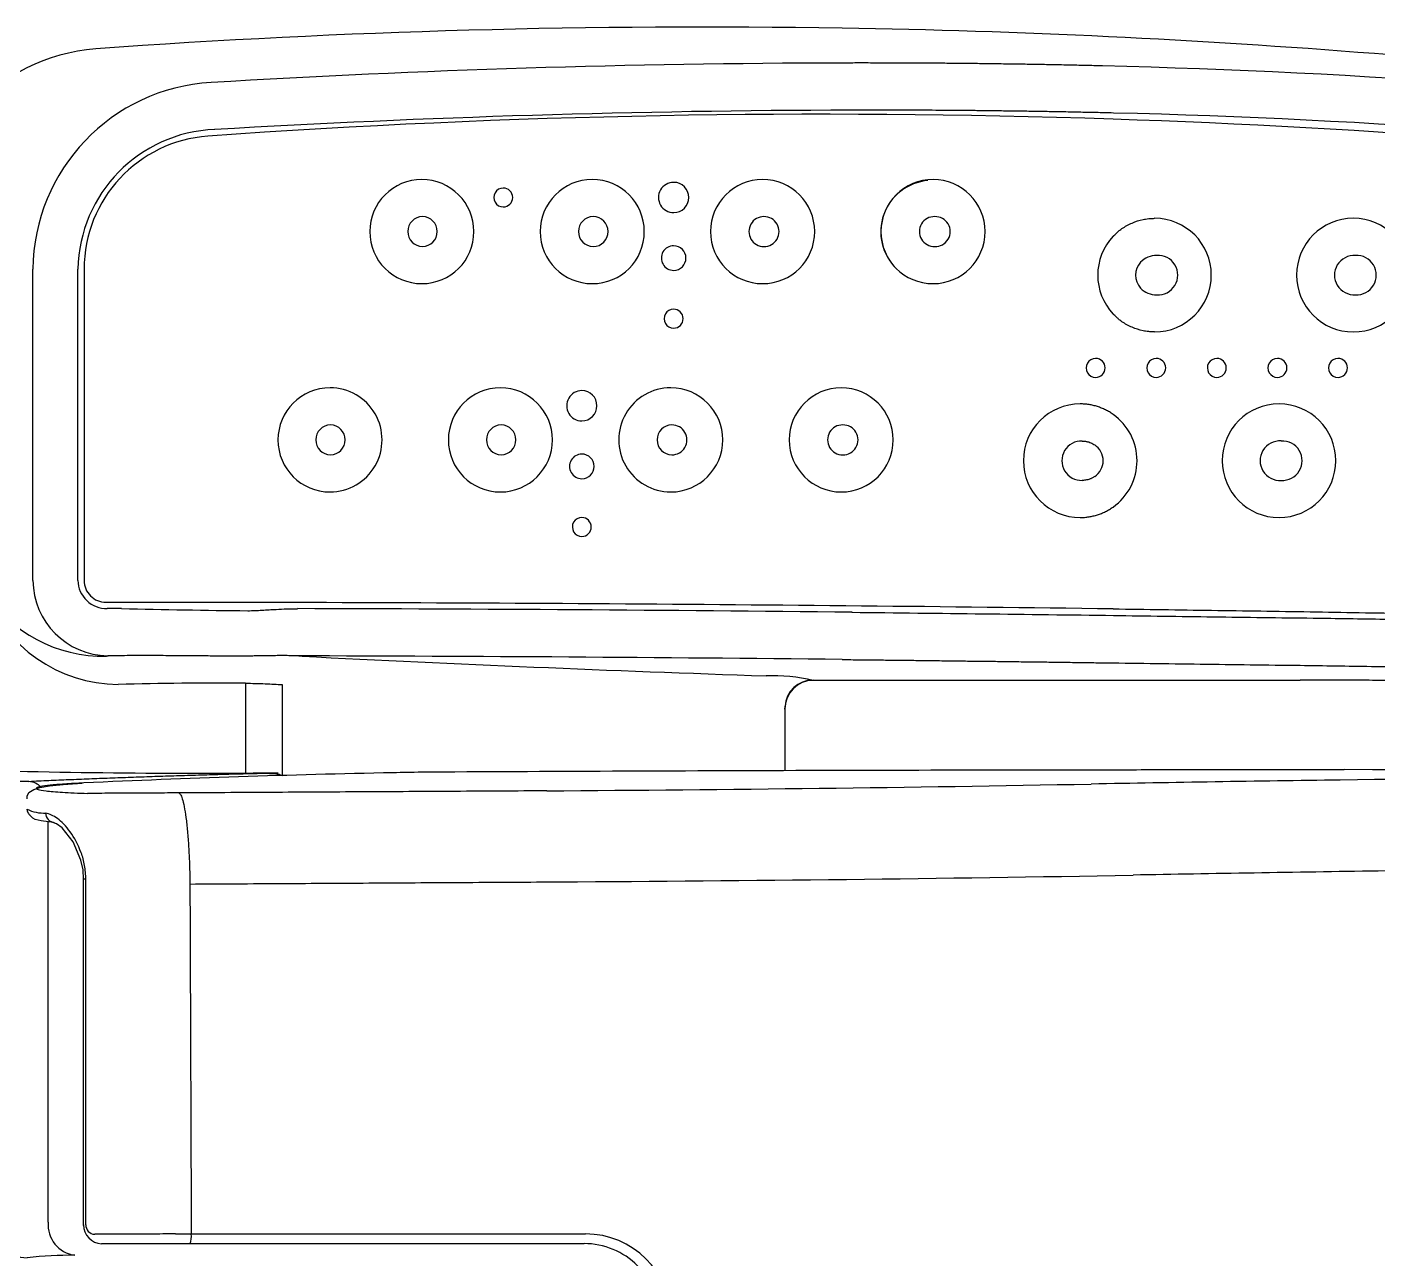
# Model space of a CAD drawing. Header units: millimetres. Extents: x 0 to 356400, y 0 to 68257.
# Drawn here: x 289378.02 to 289383.73, y 6880.6 to 6885.8 of the extents above; entities that cross this region are included whole.
import ezdxf

# ---------------------------------------------------------------- set-up
doc = ezdxf.new("R2010")
doc.units = ezdxf.units.MM
doc.header["$LTSCALE"] = 75
doc.layers.add('8', color=8, linetype='Continuous')

# ---------------------------------------------------------------- blocks, each defined once
blk = doc.blocks.new('G$C7369CDF7')
at = {"layer": '8'}
for p, q in [((12101.29, 50482.5), (12101.29, 50479.44)), ((12104.02, 50476.45), (12104.14, 50476.44)), ((12104.14, 50476.44), (12104.26, 50476.43)), ((12104.29, 50476.44), (12110.83, 50476.44)), ((12159.76, 50452.82), (12159.76, 50455.37)), ((12159.76, 50413.73), (12159.76, 50452.82)), ((12101.74, 50423.32), (12111.33, 50423.32)), ((12111.09, 50421.34), (12111.16, 50422.65)), ((12111.16, 50422.65), (12111.33, 50423.32)), ((12101.6, 50419.45), (12111.05, 50419.45)), ((12122.8, 50413.58), (12127.42, 50413.6)), ((12127.42, 50413.6), (12132.04, 50413.62)), ((12132.04, 50413.62), (12136.66, 50413.64)), ((12136.66, 50413.64), (12141.28, 50413.66)), ((12141.28, 50413.66), (12145.9, 50413.68)), ((12145.9, 50413.68), (12150.52, 50413.7)), ((12150.52, 50413.7), (12155.14, 50413.71)), ((12155.14, 50413.71), (12159.76, 50413.73)), ((12159.76, 50412.06), (12159.76, 50413.73)), ((12159.79, 50407.13), (12159.79, 50403.53)), ((12057.87, 50402.41), (12090.73, 50402.41)), ((12112.28, 50400.2), (12112.15, 50402.21)), ((12120.28, 50402.08), (12118.35, 50401.25)), ((12121.3, 50402.3), (12120.28, 50402.08)), ((12122.3, 50402.36), (12121.3, 50402.3)), ((12158.85, 50402.36), (12122.26, 50402.36)), ((12158.79, 50402.6), (12122.3, 50402.6)), ((12090.73, 50401.76), (12057.87, 50401.76)), ((12118.35, 50401.25), (12116.87, 50400.09)), ((12112.44, 50398.75), (12112.28, 50400.2)), ((12116.3, 50399.18), (12116.12, 50397.87)), ((12116.43, 50399.51), (12116.25, 50398.99)), ((12116.87, 50400.09), (12116.43, 50399.51)), ((12112.62, 50397.75), (12112.44, 50398.75)), ((12112.81, 50397.1), (12112.62, 50397.75)), ((12116.12, 50397.87), (12115.97, 50397.25)), ((12158.51, 50398.61), (12116.22, 50398.61)), ((12090.73, 50397), (12057.87, 50397)), ((12113.15, 50396.58), (12112.81, 50397.1)), ((12113.53, 50396.39), (12113.15, 50396.58)), ((12113.67, 50396.38), (12113.53, 50396.39)), ((12113.8, 50396.39), (12113.67, 50396.38)), ((12115.12, 50396.43), (12114.88, 50396.39)), ((12115.35, 50396.55), (12115.12, 50396.43)), ((12115.4, 50396.58), (12115.35, 50396.55)), ((12115.45, 50396.62), (12115.4, 50396.58)), ((12115.47, 50396.64), (12115.45, 50396.62)), ((12115.49, 50396.66), (12115.47, 50396.64)), ((12115.52, 50396.68), (12115.49, 50396.66)), ((12115.54, 50396.7), (12115.52, 50396.68)), ((12115.58, 50396.73), (12115.54, 50396.7)), ((12115.62, 50396.77), (12115.58, 50396.73)), ((12115.7, 50396.84), (12115.62, 50396.77)), ((12115.83, 50397), (12115.7, 50396.84)), ((12115.97, 50397.25), (12115.83, 50397))]:
    blk.add_line(p, q, dxfattribs=at)
for centre, radius, start, end in [((12650.23, 50536.28), 539.51, 160.0364, 180.0783), ((12612.45, 50545.76), 491.06, 166.6353, 180.7772), ((12936.7, 50467.39), 904.42, 171.90963, 179.04243), ((12837.99, 50490.67), 801.83, 172.74809, 178.61974), ((12834.91, 50492.14), 793.77, 172.74234, 178.62806), ((12956.45, 50480.5), 914.94, 172.97512, 178.08203), ((12600.51, 50542.64), 488.75, 174.118, 180.8826), ((12058.49, 50536.49), 6, 0.0014, 179.9986), ((12058.49, 50536.84), 2.08, 356.4388, 183.5612), ((12058.49, 50536.49), 6, 180.0014, 359.9986), ((12058.49, 50536.58), 2.08, 176.3796, 3.6204), ((12068.29, 50534.87), 1, 0.3235, 179.9485), ((12068.29, 50534.87), 1, 179.9488, 0.3232), ((12078.09, 50528.64), 6, 0.0014, 179.9986), ((12078.09, 50529), 2.08, 356.3751, 183.6249), ((12068.29, 50528.47), 1, 0.3272, 179.9494), ((12068.29, 50528.47), 1, 179.9497, 0.3269), ((12078.09, 50528.64), 6, 180.0013, 359.9987), ((12078.09, 50528.73), 2.09, 176.3156, 3.6844), ((12068.29, 50522.07), 1, 0.3236, 179.9475), ((12068.29, 50522.07), 1, 179.9481, 0.323), ((12058.49, 50515.49), 6, 0.0014, 179.9986), ((12058.49, 50515.85), 2.09, 356.2679, 183.7321), ((12068.29, 50515.67), 1, 0.3278, 179.9445), ((12058.73, 50515.7), 2.32, 179.5731, 226.3236), ((12058.26, 50515.7), 2.32, 313.6819, 0.4205), ((12068.29, 50515.67), 1, 179.9448, 0.3275), ((12058.49, 50515.47), 1.99, 226.6599, 313.3401), ((12078.09, 50507.64), 6, 35.4038, 144.5962), ((6864.18, 50421.05), 5258.49, 0.34434, 1.00441), ((12956.45, 50480.49), 914.95, 178.08194, 184.07369), ((12058.49, 50515.49), 6, 226.7721, 313.2279), ((20094.85, 50405.74), 8001.8, 179.245401, 180.007242), ((12068.29, 50509.27), 1, 0.3284, 179.9474), ((12068.29, 50509.27), 1, 179.9475, 0.3283), ((12078.09, 50508.08), 1.99, 33.3179, 146.6821), ((12078.09, 50507.64), 6, 180.0011, 359.9989), ((12078.09, 50507.78), 2.08, 177.7875, 2.2125), ((7383.18, 50421.32), 4729.87, 0.36319, 1.0597), ((12053.89, 50492.09), 5.5, 0.0004, 179.9996), ((12053.89, 50492.33), 1.58, 357.8971, 182.1029), ((12053.89, 50492.09), 5.5, 180.0004, 359.9996), ((12053.89, 50492.23), 1.58, 178.4008, 1.5992), ((12053.91, 50492), 5.43, 184.8187, 316.166), ((12075.89, 50482.39), 5.5, 0.0001, 179.9999), ((13222.12, 50485.73), 1181.05, 180.1136, 183.37485), ((12075.89, 50482.59), 1.58, 358.653, 181.347), ((18890.34, 50409.98), 6796.64, 179.379912, 179.873896), ((12932.29, 50467.88), 900, 179.06895, 184.09278), ((13189.34, 50484.65), 1153.25, 180.10964, 183.42158), ((12075.89, 50482.39), 5.5, 180.0001, 359.9999), ((12075.89, 50482.53), 1.58, 179.1044, 0.8956), ((18703.26, 50410), 6604.57, 179.370975, 179.872266), ((12053.89, 50474.09), 5.5, 0.0003, 179.9997), ((12119.43, 50475.2), 18.63, 166.8641, 182.2983), ((12104.18, 50479.38), 2.92, 179.1495, 267.3608), ((12104.29, 50479.44), 3, 180.0579, 270.0551), ((12053.89, 50474.25), 1.58, 359.3324, 180.6676), ((12053.89, 50474.09), 5.5, 180.0003, 359.9997), ((12053.89, 50474.22), 1.58, 179.672, 0.328), ((9348.06, 50566.22), 2754.28, 357.06998, 358.0907), ((12075.89, 50464.39), 5.5, 0.0005, 179.9995), ((12050.29, 50464.69), 1.6, 0.2142, 179.9324), ((12056.69, 50464.69), 1.3, 0.2629, 179.9177), ((12063.09, 50464.69), 1, 0.2906, 179.9913), ((12075.89, 50464.51), 1.58, 359.8775, 180.1225), ((12050.29, 50464.69), 1.6, 179.933, 0.2136), ((12056.69, 50464.69), 1.3, 179.9173, 0.2634), ((12063.09, 50464.69), 1, 179.9914, 0.2905), ((12075.89, 50464.39), 5.5, 179.9999, 0.0001), ((12075.89, 50464.52), 1.58, 180.1697, 359.8303), ((12168.79, 50455.4), 9.03, 90.182, 180.1773), ((12168.79, 50455.23), 8.01, 90.0386, 180.0539), ((12053.89, 50456.09), 5.5, 0.0005, 179.9995), ((12053.89, 50456.19), 1.58, 0.2836, 179.7164), ((12053.89, 50456.21), 1.58, 180.5346, 359.4654), ((12072.29, 50454.99), 1.6, 0.1972, 179.9505), ((12078.69, 50454.99), 1.3, 0.2193, 180.0012), ((12053.89, 50456.09), 5.5, 180.0001, 359.9999), ((12072.29, 50454.99), 1.6, 179.9501, 0.1976), ((12078.69, 50454.99), 1.3, 180.0011, 0.2195), ((12085.09, 50454.99), 1, 0.2818, 179.9995), ((12085.09, 50454.99), 1, 179.9997, 0.2816), ((12075.89, 50446.39), 5.5, 360, 180), ((12050.29, 50446.69), 1, 0.2715, 180.01), ((12075.89, 50446.45), 1.58, 0.682, 179.318), ((12050.29, 50446.69), 1, 180.0085, 0.2731), ((12075.89, 50446.39), 5.5, 180, 0), ((12075.89, 50446.5), 1.58, 180.8842, 359.1158), ((12053.89, 50438.09), 5.5, 0, 180), ((12053.89, 50438.13), 1.58, 0.9581, 179.0419), ((12053.89, 50438.09), 5.5, 180, 360), ((12053.89, 50438.18), 1.58, 181.1159, 358.8841), ((13399.12, 50461.21), 1288.34, 181.16281, 182.61654), ((12075.89, 50428.39), 5.5, 359.9999, 180.0001), ((12075.89, 50428.41), 1.58, 0.8911, 179.1089), ((12075.89, 50428.39), 5.5, 180, 0), ((12075.89, 50428.46), 1.58, 180.9588, 359.0412), ((11244.59, 50414.08), 866.5, 358.08226, 0.48512), ((11223.3, 50428.5), 870.68, 358.54411, 359.42148), ((12514.33, 50416.67), 412.75, 179.6139, 181.4788), ((12058.07, 50416.96), 19.96, 183.278, 269.4195), ((12058.13, 50416.79), 15.03, 182.215, 268.9885), ((12057.87, 50416.5), 14.09, 184.0736, 270), ((12160.02, 50411.38), 2.36, 70.9757, 96.3045), ((12090.69, 50405.01), 8, 270.3254, 359.4144), ((12090.68, 50404.78), 3.02, 271.0021, 1.6099), ((12086.48, 50406.15), 15.25, 290.6333, 359.4824), ((12054.67, 50405.29), 20.15, 184.6709, 269.9842), ((12090.73, 50404.72), 2.31, 270.0002, 0.0074), ((12083.95, 50404.38), 14.78, 302.3056, 1.4804), ((12158.82, 50404.33), 1.97, 269.0718, 358.1776), ((12158.83, 50403.56), 0.959, 267.5072, 358.3336), ((12158.78, 50401.86), 3.26, 265.3001, 352.6544), ((12205.3, 50401.11), 43.29, 179.5566, 186.2471), ((12115.35, 50399.31), 0.946, 266.7818, 358.8484), ((12113.74, 50396.53), 1.76, 130.7589, 178.2637), ((12111.18, 50398.19), 4.13, 334.3443, 2.4581), ((12135.8, 50396), 23.83, 178.5822, 193.5892), ((12158.77, 50396.4), 3.5, 270.0277, 359.9462)]:
    blk.add_arc(centre, radius, start, end, dxfattribs=at)
for points, knots in [([(12102.78, 50594.67), (12102.73, 50593.75), (12102.65, 50591.91), (12102.52, 50589.14), (12102.41, 50586.37), (12102.3, 50583.6), (12102.19, 50580.83), (12102.09, 50578.05), (12102, 50575.28), (12101.91, 50572.51), (12101.83, 50569.74), (12101.75, 50566.96), (12101.68, 50564.19), (12101.61, 50561.42), (12101.55, 50558.64), (12101.5, 50555.87), (12101.45, 50553.09), (12101.41, 50550.32), (12101.37, 50547.54), (12101.34, 50544.76), (12101.31, 50541.99), (12101.29, 50539.21), (12101.28, 50536.43), (12101.27, 50533.66), (12101.27, 50531.81), (12101.27, 50530.88)], [0, 0, 0, 0, 0.043581, 0.087151, 0.13071, 0.17426, 0.217799, 0.261329, 0.304849, 0.348359, 0.391861, 0.435353, 0.478836, 0.52231, 0.565776, 0.609233, 0.652682, 0.696123, 0.739556, 0.782982, 0.8264, 0.86981, 0.913214, 0.95661, 1, 1, 1, 1]), ([(12094.71, 50532.24), (12094.73, 50533.49), (12094.76, 50536), (12094.82, 50539.76), (12094.89, 50543.52), (12094.96, 50547.28), (12095.05, 50551.04), (12095.15, 50554.8), (12095.26, 50558.56), (12095.37, 50562.32), (12095.5, 50566.08), (12095.63, 50569.84), (12095.78, 50573.6), (12095.93, 50577.37), (12096.09, 50581.13), (12096.26, 50584.89), (12096.45, 50588.66), (12096.57, 50591.16), (12096.64, 50592.42)], [0, 0, 0, 0, 0.062593, 0.125173, 0.187738, 0.25029, 0.312829, 0.375355, 0.437869, 0.500371, 0.562862, 0.625341, 0.687809, 0.750267, 0.812714, 0.875152, 0.937581, 1, 1, 1, 1]), ([(12099.7, 50530.88), (12099.72, 50532.13), (12099.75, 50534.64), (12099.81, 50538.4), (12099.88, 50542.16), (12099.96, 50545.92), (12100.05, 50549.68), (12100.14, 50553.43), (12100.25, 50557.19), (12100.37, 50560.94), (12100.49, 50564.7), (12100.63, 50568.45), (12100.77, 50572.2), (12100.92, 50575.96), (12101.08, 50579.71), (12101.26, 50583.46), (12101.44, 50587.2), (12101.56, 50589.7), (12101.63, 50590.95)], [0, 0, 0, 0, 0.062752, 0.12547, 0.188153, 0.250803, 0.313419, 0.376002, 0.438551, 0.501068, 0.563551, 0.626, 0.688417, 0.750799, 0.813149, 0.875465, 0.937749, 1, 1, 1, 1]), ([(12093.74, 50511.12), (12093.77, 50512.85), (12093.81, 50516.32), (12093.89, 50521.52), (12093.96, 50526.72), (12094.04, 50531.92), (12094.13, 50537.12), (12094.19, 50540.59), (12094.22, 50542.33)], [0, 0, 0, 0, 0.166776, 0.333508, 0.500196, 0.666841, 0.833442, 1, 1, 1, 1]), ([(12121.43, 50539.09), (12121.5, 50534.72), (12121.63, 50526.02), (12121.78, 50517.47), (12121.86, 50513.23)], [0, 0, 0, 0, 0.503452, 1, 1, 1, 1]), ([(12111.82, 50535.11), (12111.88, 50530.69), (12112.01, 50521.84), (12112.16, 50513.15), (12112.24, 50508.8)], [0, 0, 0, 0, 0.50001, 1, 1, 1, 1]), ([(12094.43, 50511.15), (12094.46, 50512.9), (12094.51, 50516.42), (12094.58, 50521.69), (12094.64, 50526.96), (12094.69, 50530.48), (12094.71, 50532.24)], [0, 0, 0, 0, 0.250145, 0.500193, 0.750145, 1, 1, 1, 1]), ([(12099.43, 50509.74), (12099.45, 50511.51), (12099.5, 50515.03), (12099.57, 50520.32), (12099.64, 50525.6), (12099.68, 50529.12), (12099.7, 50530.88)], [0, 0, 0, 0, 0.25064, 0.500858, 0.750647, 1, 1, 1, 1]), ([(12101.27, 50482.5), (12101.27, 50483.51), (12101.27, 50485.53), (12101.27, 50488.55), (12101.27, 50491.58), (12101.27, 50494.6), (12101.27, 50497.63), (12101.27, 50500.65), (12101.27, 50503.67), (12101.27, 50506.7), (12101.27, 50509.72), (12101.27, 50512.75), (12101.27, 50515.77), (12101.27, 50518.79), (12101.27, 50521.82), (12101.27, 50524.84), (12101.27, 50527.86), (12101.27, 50529.87), (12101.27, 50530.88)], [0, 0, 0, 0, 0.0624854, 0.1249727, 0.187462, 0.2499532, 0.3124464, 0.3749415, 0.4374386, 0.4999376, 0.5624385, 0.6249415, 0.6874463, 0.7499532, 0.8124619, 0.8749727, 0.9374854, 1, 1, 1, 1]), ([(12054.38, 50511.12), (12054.33, 50511.17), (12054.18, 50511.32), (12053.96, 50511.56), (12053.75, 50511.81), (12053.39, 50512.31), (12052.95, 50513.1), (12052.67, 50513.97), (12052.56, 50514.57), (12052.52, 50514.91), (12052.5, 50515.22), (12052.49, 50515.42), (12052.49, 50515.49)], [0, 0, 0, 0, 0.0470777, 0.1263645, 0.1953821, 0.2507577, 0.4999673, 0.7491672, 0.8058495, 0.8736002, 0.9601515, 1, 1, 1, 1]), ([(12064.49, 50515.49), (12064.49, 50515.43), (12064.49, 50515.22), (12064.47, 50514.91), (12064.42, 50514.57), (12064.31, 50513.97), (12064.04, 50513.1), (12063.6, 50512.31), (12063.24, 50511.81), (12063.02, 50511.56), (12062.81, 50511.32), (12062.66, 50511.17), (12062.6, 50511.12)], [0, 0, 0, 0, 0.03905, 0.126398, 0.194073, 0.25083, 0.500031, 0.74924, 0.804581, 0.873635, 0.952695, 1, 1, 1, 1]), ([(12041.37, 50511.15), (12041.35, 50510.53), (12041.32, 50509.3), (12041.29, 50507.48), (12041.25, 50505.7), (12041.22, 50503.95), (12041.19, 50502.24), (12041.17, 50500.56), (12041.15, 50498.92), (12041.13, 50497.32), (12041.11, 50495.76), (12041.1, 50494.24), (12041.09, 50492.75), (12041.08, 50491.3), (12041.07, 50489.89), (12041.07, 50488.51), (12041.07, 50487.18), (12041.07, 50485.88), (12041.07, 50484.62), (12041.07, 50483.8), (12041.07, 50483.39)], [0, 0, 0, 0, 0.067587, 0.133758, 0.198515, 0.261856, 0.323781, 0.384292, 0.443386, 0.501066, 0.557329, 0.612177, 0.66561, 0.717626, 0.768228, 0.817413, 0.865183, 0.911538, 0.956477, 1, 1, 1, 1]), ([(12073.2, 50511.12), (12073.16, 50511.05), (12073.07, 50510.92), (12072.94, 50510.73), (12072.83, 50510.52), (12072.72, 50510.32), (12072.62, 50510.11), (12072.53, 50509.9), (12072.45, 50509.68), (12072.35, 50509.39), (12072.25, 50509.02), (12072.16, 50508.57), (12072.1, 50508.11), (12072.1, 50507.8), (12072.09, 50507.64)], [0, 0, 0, 0, 0.0631173, 0.1258855, 0.1883906, 0.2507195, 0.31296, 0.3752004, 0.4375288, 0.500033, 0.6247943, 0.7492519, 0.8740934, 1, 1, 1, 1]), ([(12084.09, 50507.64), (12084.09, 50507.72), (12084.09, 50507.87), (12084.08, 50508.11), (12084.05, 50508.34), (12084.02, 50508.57), (12083.98, 50508.79), (12083.93, 50509.02), (12083.88, 50509.24), (12083.79, 50509.54), (12083.66, 50509.9), (12083.47, 50510.32), (12083.24, 50510.73), (12083.07, 50510.99), (12082.98, 50511.12)], [0, 0, 0, 0, 0.063128, 0.125908, 0.188426, 0.250765, 0.313011, 0.375251, 0.437569, 0.500052, 0.624844, 0.749296, 0.874115, 1, 1, 1, 1]), ([(12036.39, 50509.98), (12036.38, 50509.38), (12036.35, 50508.17), (12036.31, 50506.36), (12036.27, 50504.54), (12036.24, 50502.72), (12036.21, 50500.9), (12036.19, 50499.07), (12036.16, 50497.24), (12036.14, 50495.4), (12036.12, 50493.56), (12036.11, 50491.72), (12036.1, 50489.87), (12036.09, 50488.02), (12036.09, 50486.17), (12036.08, 50484.31), (12036.09, 50483.07), (12036.09, 50482.45)], [0, 0, 0, 0, 0.066354, 0.132746, 0.199177, 0.26565, 0.332165, 0.398724, 0.465329, 0.531981, 0.598682, 0.665433, 0.732236, 0.799093, 0.866005, 0.932973, 1, 1, 1, 1]), ([(12076.01, 50507.86), (12076.01, 50507.91), (12076.01, 50508), (12076.03, 50508.14), (12076.05, 50508.28), (12076.08, 50508.41), (12076.12, 50508.58), (12076.19, 50508.77), (12076.3, 50508.98), (12076.38, 50509.11), (12076.43, 50509.17)], [0, 0, 0, 0, 0.100836, 0.200922, 0.300596, 0.400203, 0.500086, 0.666344, 0.832423, 1, 1, 1, 1]), ([(12079.76, 50509.17), (12079.78, 50509.13), (12079.84, 50509.06), (12079.91, 50508.93), (12079.97, 50508.81), (12080.02, 50508.68), (12080.08, 50508.52), (12080.13, 50508.32), (12080.17, 50508.09), (12080.17, 50507.94), (12080.17, 50507.86)], [0, 0, 0, 0, 0.100784, 0.20082, 0.300466, 0.400085, 0.500039, 0.666208, 0.832332, 1, 1, 1, 1]), ([(12099.09, 50482.5), (12099.1, 50483.12), (12099.11, 50484.34), (12099.13, 50486.17), (12099.15, 50487.99), (12099.17, 50489.82), (12099.19, 50491.64), (12099.22, 50493.46), (12099.24, 50495.28), (12099.26, 50497.1), (12099.28, 50498.91), (12099.31, 50500.72), (12099.33, 50502.53), (12099.35, 50504.34), (12099.38, 50506.14), (12099.4, 50507.94), (12099.42, 50509.14), (12099.43, 50509.74)], [0, 0, 0, 0, 0.066662, 0.133318, 0.199969, 0.266617, 0.333264, 0.39991, 0.466559, 0.533211, 0.599867, 0.66653, 0.733202, 0.799883, 0.866575, 0.93328, 1, 1, 1, 1]), ([(12110.77, 50503.6), (12110.78, 50496.65), (12110.81, 50482.75), (12110.87, 50462.04), (12110.94, 50448.4), (12110.97, 50441.58)], [0, 0, 0, 0, 0.333332, 0.666674, 1, 1, 1, 1]), ([(12110.97, 50441.58), (12110.98, 50440.38), (12110.99, 50437.97), (12111.03, 50436.03), (12111.05, 50435.07)], [0, 0, 0, 0, 0.499999, 1, 1, 1, 1]), ([(12093.94, 50419.71), (12093.93, 50419.96), (12093.91, 50420.46), (12093.87, 50421.46), (12093.79, 50422.57), (12093.74, 50423.82), (12093.72, 50424.56), (12093.72, 50424.94)], [0, 0, 0, 0, 0.1436195, 0.2855269, 0.5713165, 0.7856323, 1, 1, 1, 1]), ([(12098.7, 50424.72), (12098.7, 50424.61), (12098.69, 50424.38), (12098.68, 50424.03), (12098.68, 50423.68), (12098.68, 50423.22), (12098.68, 50422.63), (12098.69, 50421.97), (12098.7, 50421.36), (12098.71, 50420.8), (12098.72, 50420.25), (12098.72, 50419.88), (12098.72, 50419.7)], [0, 0, 0, 0, 0.072254, 0.14393, 0.21508, 0.285767, 0.425073, 0.571522, 0.679224, 0.786389, 0.893245, 1, 1, 1, 1]), ([(12101.6, 50419.45), (12101.6, 50420.17), (12101.62, 50420.88), (12101.67, 50422.2), (12101.7, 50422.8), (12101.74, 50423.32)], [0, 0, 0, 0, 0.5, 0.5, 1, 1, 1, 1]), ([(12111.05, 50421.41), (12111.05, 50421.45), (12111.05, 50421.51), (12111.05, 50421.61), (12111.05, 50421.71), (12111.05, 50421.84), (12111.05, 50422), (12111.05, 50422.25), (12111.06, 50422.52), (12111.07, 50422.76), (12111.07, 50422.88), (12111.08, 50422.89), (12111.09, 50422.83), (12111.09, 50422.76), (12111.1, 50422.66), (12111.1, 50422.57), (12111.1, 50422.53)], [0, 0, 0, 0, 0.031769, 0.063072, 0.094089, 0.125005, 0.187653, 0.250262, 0.375079, 0.50003, 0.624982, 0.74981, 0.812133, 0.875072, 0.9368, 1, 1, 1, 1]), ([(12111.1, 50422.53), (12111.13, 50422.75), (12111.15, 50423.02), (12111.33, 50423.24), (12111.35, 50423.27)], [0, 0, 0, 0, 0.879672, 1, 1, 1, 1]), ([(12111.1, 50422.53), (12111.11, 50422.12), (12111.13, 50421.31), (12111.16, 50420.1), (12111.19, 50418.9), (12111.22, 50417.71), (12111.26, 50416.53), (12111.29, 50415.36), (12111.33, 50414.19), (12111.36, 50413.03), (12111.4, 50411.88), (12111.43, 50410.73), (12111.47, 50409.6), (12111.51, 50408.47), (12111.55, 50407.35), (12111.59, 50406.24), (12111.63, 50405.13), (12111.67, 50404.04), (12111.71, 50402.95), (12111.76, 50401.87), (12111.8, 50400.8), (12111.85, 50399.73), (12111.89, 50398.68), (12111.94, 50397.63), (12111.97, 50396.93), (12111.99, 50396.59)], [0, 0, 0, 0, 0.043535, 0.087054, 0.130559, 0.174052, 0.217534, 0.261006, 0.30447, 0.347928, 0.39138, 0.434829, 0.478275, 0.521721, 0.565167, 0.608616, 0.652068, 0.695526, 0.738991, 0.782463, 0.825945, 0.869439, 0.912945, 0.956465, 1, 1, 1, 1]), ([(12098.72, 50419.7), (12098.72, 50419.48), (12098.72, 50419.04), (12098.72, 50418.37), (12098.72, 50417.7), (12098.72, 50417.03), (12098.72, 50416.02), (12098.71, 50414.68), (12098.7, 50413.19), (12098.69, 50411.89), (12098.68, 50410.77), (12098.67, 50409.66), (12098.67, 50408.57), (12098.68, 50407.49), (12098.68, 50406.78), (12098.69, 50406.42)], [0, 0, 0, 0, 0.049519, 0.099276, 0.149284, 0.199556, 0.250106, 0.375737, 0.499986, 0.585059, 0.669367, 0.752965, 0.835908, 0.918241, 1, 1, 1, 1]), ([(12113.18, 50412.43), (12113.24, 50412.5), (12113.35, 50412.64), (12113.93, 50412.84), (12114.84, 50413.04), (12116.08, 50413.22), (12117.59, 50413.37), (12119.27, 50413.48), (12121.02, 50413.56), (12122.22, 50413.58), (12122.8, 50413.58)], [0, 0, 0, 0, 0.117375, 0.24105, 0.369314, 0.500001, 0.630688, 0.758951, 0.882626, 1, 1, 1, 1]), ([(12159.76, 50412.06), (12159.76, 50411.18), (12159.77, 50409.41), (12159.78, 50407.89), (12159.79, 50407.13)], [0, 0, 0, 0, 0.500004, 1, 1, 1, 1]), ([(12160.79, 50411.95), (12160.79, 50411.19), (12160.79, 50409.68), (12160.79, 50408.38), (12160.79, 50407.73)], [0, 0, 0, 0, 0.500004, 1, 1, 1, 1]), ([(12112.13, 50402.4), (12112.16, 50401.68), (12112.24, 50400.26), (12112.37, 50398.74), (12112.51, 50397.74), (12112.66, 50397.3), (12112.81, 50397.41), (12112.94, 50398.13), (12113.04, 50399.11), (12113.11, 50400.11), (12113.18, 50401.3), (12113.21, 50402.29), (12113.23, 50402.78)], [0, 0, 0, 0, 0.125015, 0.250029, 0.375043, 0.500067, 0.630463, 0.749939, 0.813456, 0.874987, 0.938119, 1, 1, 1, 1]), ([(12122.3, 50402.6), (12121.8, 50402.57), (12120.82, 50402.52), (12119.01, 50401.99), (12117.18, 50400.97), (12115.7, 50399.57), (12115.43, 50398.76), (12115.3, 50398.36)], [0, 0, 0, 0, 0.125104, 0.250478, 0.500053, 0.750101, 1, 1, 1, 1]), ([(12122.3, 50402.6), (12122.3, 50402.54), (12122.3, 50402.44), (12122.3, 50402.37), (12122.3, 50402.37), (12122.3, 50402.37)], [0, 0, 0, 0, 0.4075698, 0.8151395, 1, 1, 1, 1])]:
    blk.add_open_spline(points, degree=3, knots=knots, dxfattribs=at)
for points, degree in [([(12110.73, 50535.54), (12110.77, 50503.6)], 1), ([(12101.29, 50530.88), (12101.29, 50514.77), (12101.29, 50498.64), (12101.29, 50482.5)], 3), ([(12094.1, 50483.53), (12094.2, 50492.83), (12094.31, 50502.04), (12094.43, 50511.15)], 3), ([(12104.26, 50476.38), (12104.29, 50476.44)], 1), ([(12160.79, 50455.23), (12160.79, 50452.69)], 1), ([(12122.8, 50413.58), (12122.57, 50452.65)], 1), ([(12160.79, 50452.69), (12160.79, 50413.61)], 1), ([(12112.96, 50451.3), (12113.18, 50412.43)], 1), ([(12098.74, 50425.43), (12098.73, 50425.21), (12098.71, 50424.97), (12098.7, 50424.72)], 3), ([(12160.79, 50413.61), (12160.79, 50411.95)], 1), ([(12113.18, 50412.43), (12113.23, 50402.78)], 1), ([(12160.79, 50407.73), (12160.79, 50404.26)], 1), ([(12093.7, 50406.38), (12093.7, 50405.87), (12093.7, 50405.37), (12093.7, 50404.86)], 3), ([(12098.69, 50406.42), (12098.69, 50405.92), (12098.69, 50405.42), (12098.69, 50404.92)], 3), ([(12098.69, 50406.42), (12098.7, 50405.86), (12098.71, 50405.31), (12098.73, 50404.76)], 3)]:
    blk.add_open_spline(points, degree=degree, dxfattribs=at)

msp = doc.modelspace()

# ---------------------------------------------------------------- block references
at = {"xscale": 0.04000000000000001, "yscale": 0.04000000000000001, "zscale": 0.04000000000000001, "rotation": 270}
msp.add_blockref('G$C7369CDF7', (287362.169, 7367.0912), dxfattribs=at)

doc.saveas('drawing.dxf')
